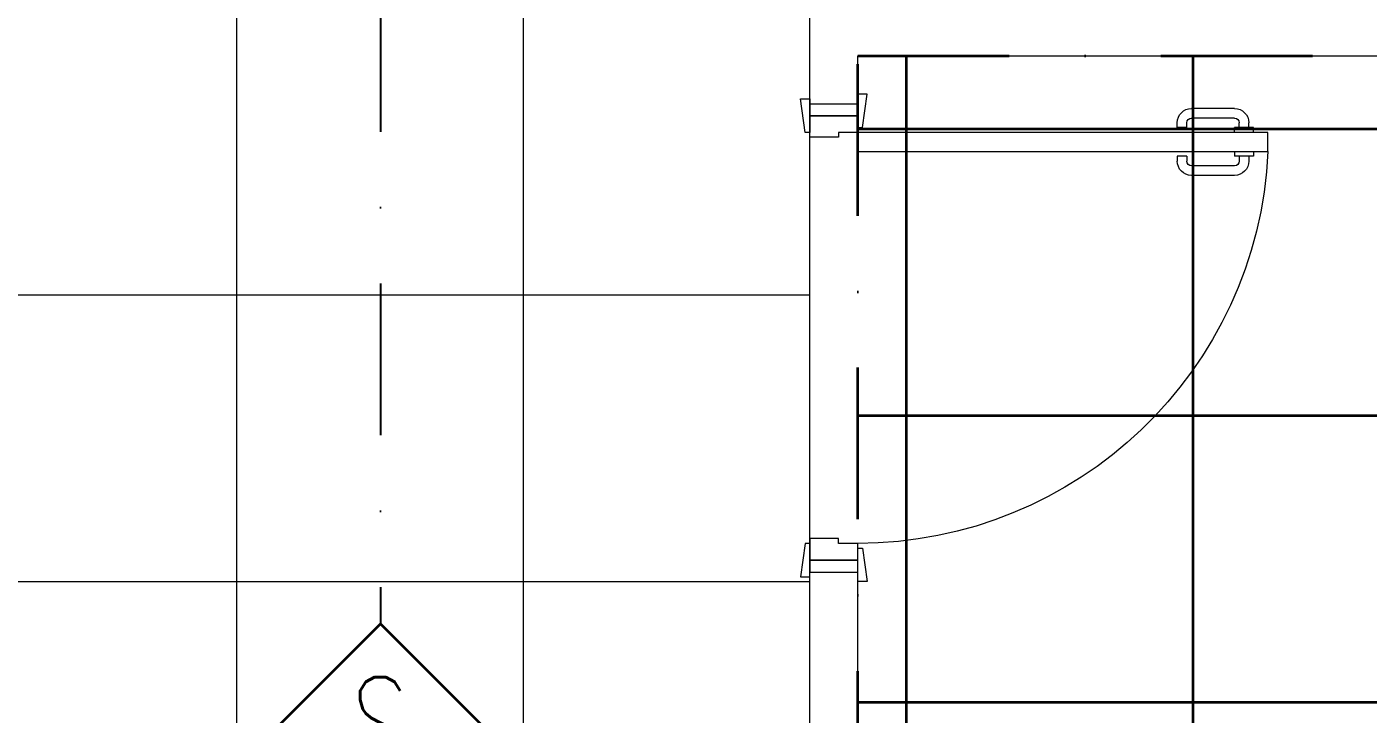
# Model space of a CAD drawing. Header units: inches. Extents: x -246178 to 57169, y -29325 to 19878.
# Drawn here: x 17958 to 20767, y -7825 to -6387 of the extents above; entities that cross this region are included whole.
import ezdxf
from ezdxf.enums import TextEntityAlignment as Align

# ---------------------------------------------------------------- set-up
doc = ezdxf.new("R2010")
doc.units = ezdxf.units.IN
doc.header["$LTSCALE"] = 25
doc.header["$MEASUREMENT"] = 0
doc.linetypes.add('DASHDOT', pattern=[25.4, 12.7, -6.35, 0, -6.35])
doc.layers.get('0').update_dxf_attribs({"color": 8})
for name, color, linetype, lineweight in [('00-Ground Floor$0$Frame', 252, 'Continuous', 9), ('00-Ground Floor$0$Walls', 251, 'Continuous', 5), ('00-Ground Floor$0$Wooden Joinery', 251, 'Continuous', 5), ('E-LITE-CLNG-CNDT', 6, 'DASHDOT', 35), ('F-ALRM-CLNG @ 100', 33, 'Continuous', 35), ('F-ALRM-CLNG-CNDT', 51, 'DASHDOT', 25)]:
    doc.layers.add(name, color=color, linetype=linetype, lineweight=lineweight)
doc.styles.add('DC_Simplex', font='SIMPLEX.shx', dxfattribs={"width": 0.7})

# ---------------------------------------------------------------- blocks, each defined once
blk = doc.blocks.new('00-Ground Floor$0$A$C72370EFE')
at = {"layer": '00-Ground Floor$0$Wooden Joinery'}
for p, q in [((-0.01, -0.04), (-0.02, -0.04)), ((-0.01, -0.03), (-0.01, -0.07)), ((0, -0.03), (-0.01, -0.03)), ((0.04, -0.03), (0.05, -0.03)), ((0.05, -0.03), (0.05, -0.07)), ((0.05, -0.04), (0.06, -0.04)), ((-0.05, -0.07), (-0.05, -0.16)), ((-0.03, -0.07), (-0.03, -0.16)), ((-0.01, -0.06), (-0.02, -0.06)), ((0, -0.07), (-0.01, -0.07)), ((0.04, -0.07), (0.05, -0.07)), ((0.05, -0.06), (0.06, -0.06)), ((0.07, -0.07), (0.07, -0.16)), ((0.09, -0.07), (0.09, -0.16)), ((-0.01, -0.17), (-0.02, -0.17)), ((-0.01, -0.19), (-0.02, -0.19)), ((-0.01, -0.17), (-0.01, -0.19)), ((0.05, -0.17), (0.06, -0.17)), ((0.05, -0.17), (0.05, -0.19)), ((0.05, -0.19), (0.06, -0.19))]:
    blk.add_line(p, q, dxfattribs=at)
for centre, radius, start, end in [((-0.02, -0.07), 0.03, 90, 180), ((0.06, -0.07), 0.03, 0, 90), ((-0.02, -0.07), 0.01, 90, 180), ((0.06, -0.07), 0.01, 0, 90), ((-0.02, -0.16), 0.03, 180, 270), ((-0.02, -0.16), 0.01, 180, 270), ((0.06, -0.16), 0.01, 270, 0), ((0.06, -0.16), 0.03, 270, 0)]:
    blk.add_arc(centre, radius, start, end, dxfattribs=at)
blk = doc.blocks.new('00-Ground Floor$0$A$C5DAD61B4')
at = {"layer": '00-Ground Floor$0$Wooden Joinery'}
for points in [[(80, 959.1), (80, 969.1), (10, 979.1), (10, 959.1)], [(940, 959.1), (940, 969.1), (1010, 979.1), (1010, 959.1)], [(70, 859.1), (70, 849.1), (0, 839.1), (0, 859.1)], [(120, 859.1), (120, 0), (80, 0), (80, 859.1)], [(950, 859.1), (950, 849.1), (1020, 839.1), (1020, 859.1)]]:
    blk.add_lwpolyline(points, close=True, dxfattribs=at)
for points in [[(45, 859.1), (45, 959.1), (20, 959.1), (20, 859.1), (45, 859.1)], [(45, 859.1), (80, 859.1), (80, 899.1), (90, 899.1), (90, 959.1), (45, 959.1), (45, 859.1)], [(975, 859.1), (940, 859.1), (940, 899.1), (930, 899.1), (930, 959.1), (975, 959.1), (975, 859.1)], [(975, 859.1), (975, 959.1), (1000, 959.1), (1000, 859.1), (975, 859.1)]]:
    blk.add_lwpolyline(points, dxfattribs=at)
blk.add_arc((80, 859.1), 860, 272.666, 0, dxfattribs=at)
at = {"layer": '00-Ground Floor$0$Wooden Joinery', "xscale": 999.9999999998854, "yscale": 999.9999999998854, "zscale": 999.9999999998854, "rotation": 180}
blk.add_blockref('00-Ground Floor$0$A$C72370EFE', (120, 0), dxfattribs=at)
blk = doc.blocks.new('00-Ground Floor$0$A$C5BC24B0F')
at = {"color": 254, "linetype": 'Continuous'}
for p, q in [((18397.7, -12867.4), (18397.7, -2747.4)), ((18997.7, -12867.4), (18997.7, -2747.4)), ((19597.7, -12867.4, 0), (19597.7, -2747.4, 0)), ((17797.7, -6947.4), (19597.7, -6947.4)), ((17797.7, -7547.4), (19597.7, -7547.4))]:
    blk.add_line(p, q, dxfattribs=at)
blk = doc.blocks.new('00-Ground Floor$0$A$Ce9e1c4c3')
at = {"color": 254}
for p, q in [((-80302.3, -6447.4, 0), (-76150.5, -6447.4, 0)), ((-80302.3, -9957.4, 0), (-80302.3, -6447.4, 0))]:
    blk.add_line(p, q, dxfattribs=at)
at = {"color": 254, "linetype": 'Continuous'}
for p, q in [((-80200, -9957.4), (-80200, -6447.4)), ((-79600, -9957.4), (-79600, -6447.4)), ((-80302.3, -6600), (-76150.5, -6600)), ((-80302.3, -7200), (-76150.5, -7200)), ((-80302.3, -7800), (-76150.5, -7800))]:
    blk.add_line(p, q, dxfattribs=at)
at = {"layer": '00-Ground Floor$0$Frame'}
blk.add_blockref('00-Ground Floor$0$A$C5BC24B0F', (-100000, 0), dxfattribs=at)
blk = doc.blocks.new('00-Ground Floor')
at = {"layer": '00-Ground Floor$0$Walls'}
for p, q in [((19597.7, -6547.4, 0), (19597.7, -6347.4, 0)), ((19697.7, -6447.4, 0), (23849.5, -6447.4, 0)), ((19697.7, -6547.4, 0), (19697.7, -6447.4, 0)), ((19597.7, -6547.4, 0), (19697.7, -6547.4, 0)), ((19597.7, -7527.4, 0), (19697.7, -7527.4, 0)), ((19597.7, -10157.4, 0), (19597.7, -7537.4, 0)), ((19697.7, -9957.4, 0), (19697.7, -7547.4, 0))]:
    blk.add_line(p, q, dxfattribs=at)
at = {"color": 254}
blk.add_blockref('00-Ground Floor$0$A$Ce9e1c4c3', (100000, 0), dxfattribs=at)
at = {"layer": '00-Ground Floor$0$Wooden Joinery', "xscale": -1, "rotation": 90}
blk.add_blockref('00-Ground Floor$0$A$C5DAD61B4', (20556.8, -6527.4, 0), dxfattribs=at)
blk = doc.blocks.new('A$C5CF53093')
blk.add_lwpolyline([(0, -212.1), (-212.1, 0), (0, 212.1), (212.1, 0)], close=True)
blk = doc.blocks.new('*U12')
at = {"xscale": 0.01, "yscale": 0.01, "zscale": 0.01}
blk.add_blockref('A$C5CF53093', (0.007, -0.007), dxfattribs=at)
at = {"color": 6, "style": 'DC_Simplex', "width": 0.7, "flags": 8}
blk.add_attdef('TYPE', text='', height=2, rotation=360, dxfattribs=at).set_placement((0, 0), align=Align.MIDDLE_CENTER)

msp = doc.modelspace()

# ---------------------------------------------------------------- linework, layer by layer
at = {"layer": 'F-ALRM-CLNG-CNDT', "elevation": 0}
msp.add_lwpolyline([(22400.3, -3673.1), (18773.4, -3673.1, 0.414214), (18698.4, -3748.1), (18698.4, -7636)], format="xyb", dxfattribs=at)

# ---------------------------------------------------------------- block references
at = {"layer": 'E-LITE-CLNG-CNDT'}
msp.add_blockref('00-Ground Floor', (0, 0), dxfattribs=at)
at = {"layer": 'F-ALRM-CLNG @ 100', "xscale": 100, "yscale": 100, "zscale": 100}
msp.add_blockref('*U12', (18697.7, -7847.4), dxfattribs=at).add_auto_attribs({'TYPE': 'S'})

doc.saveas('drawing.dxf')
